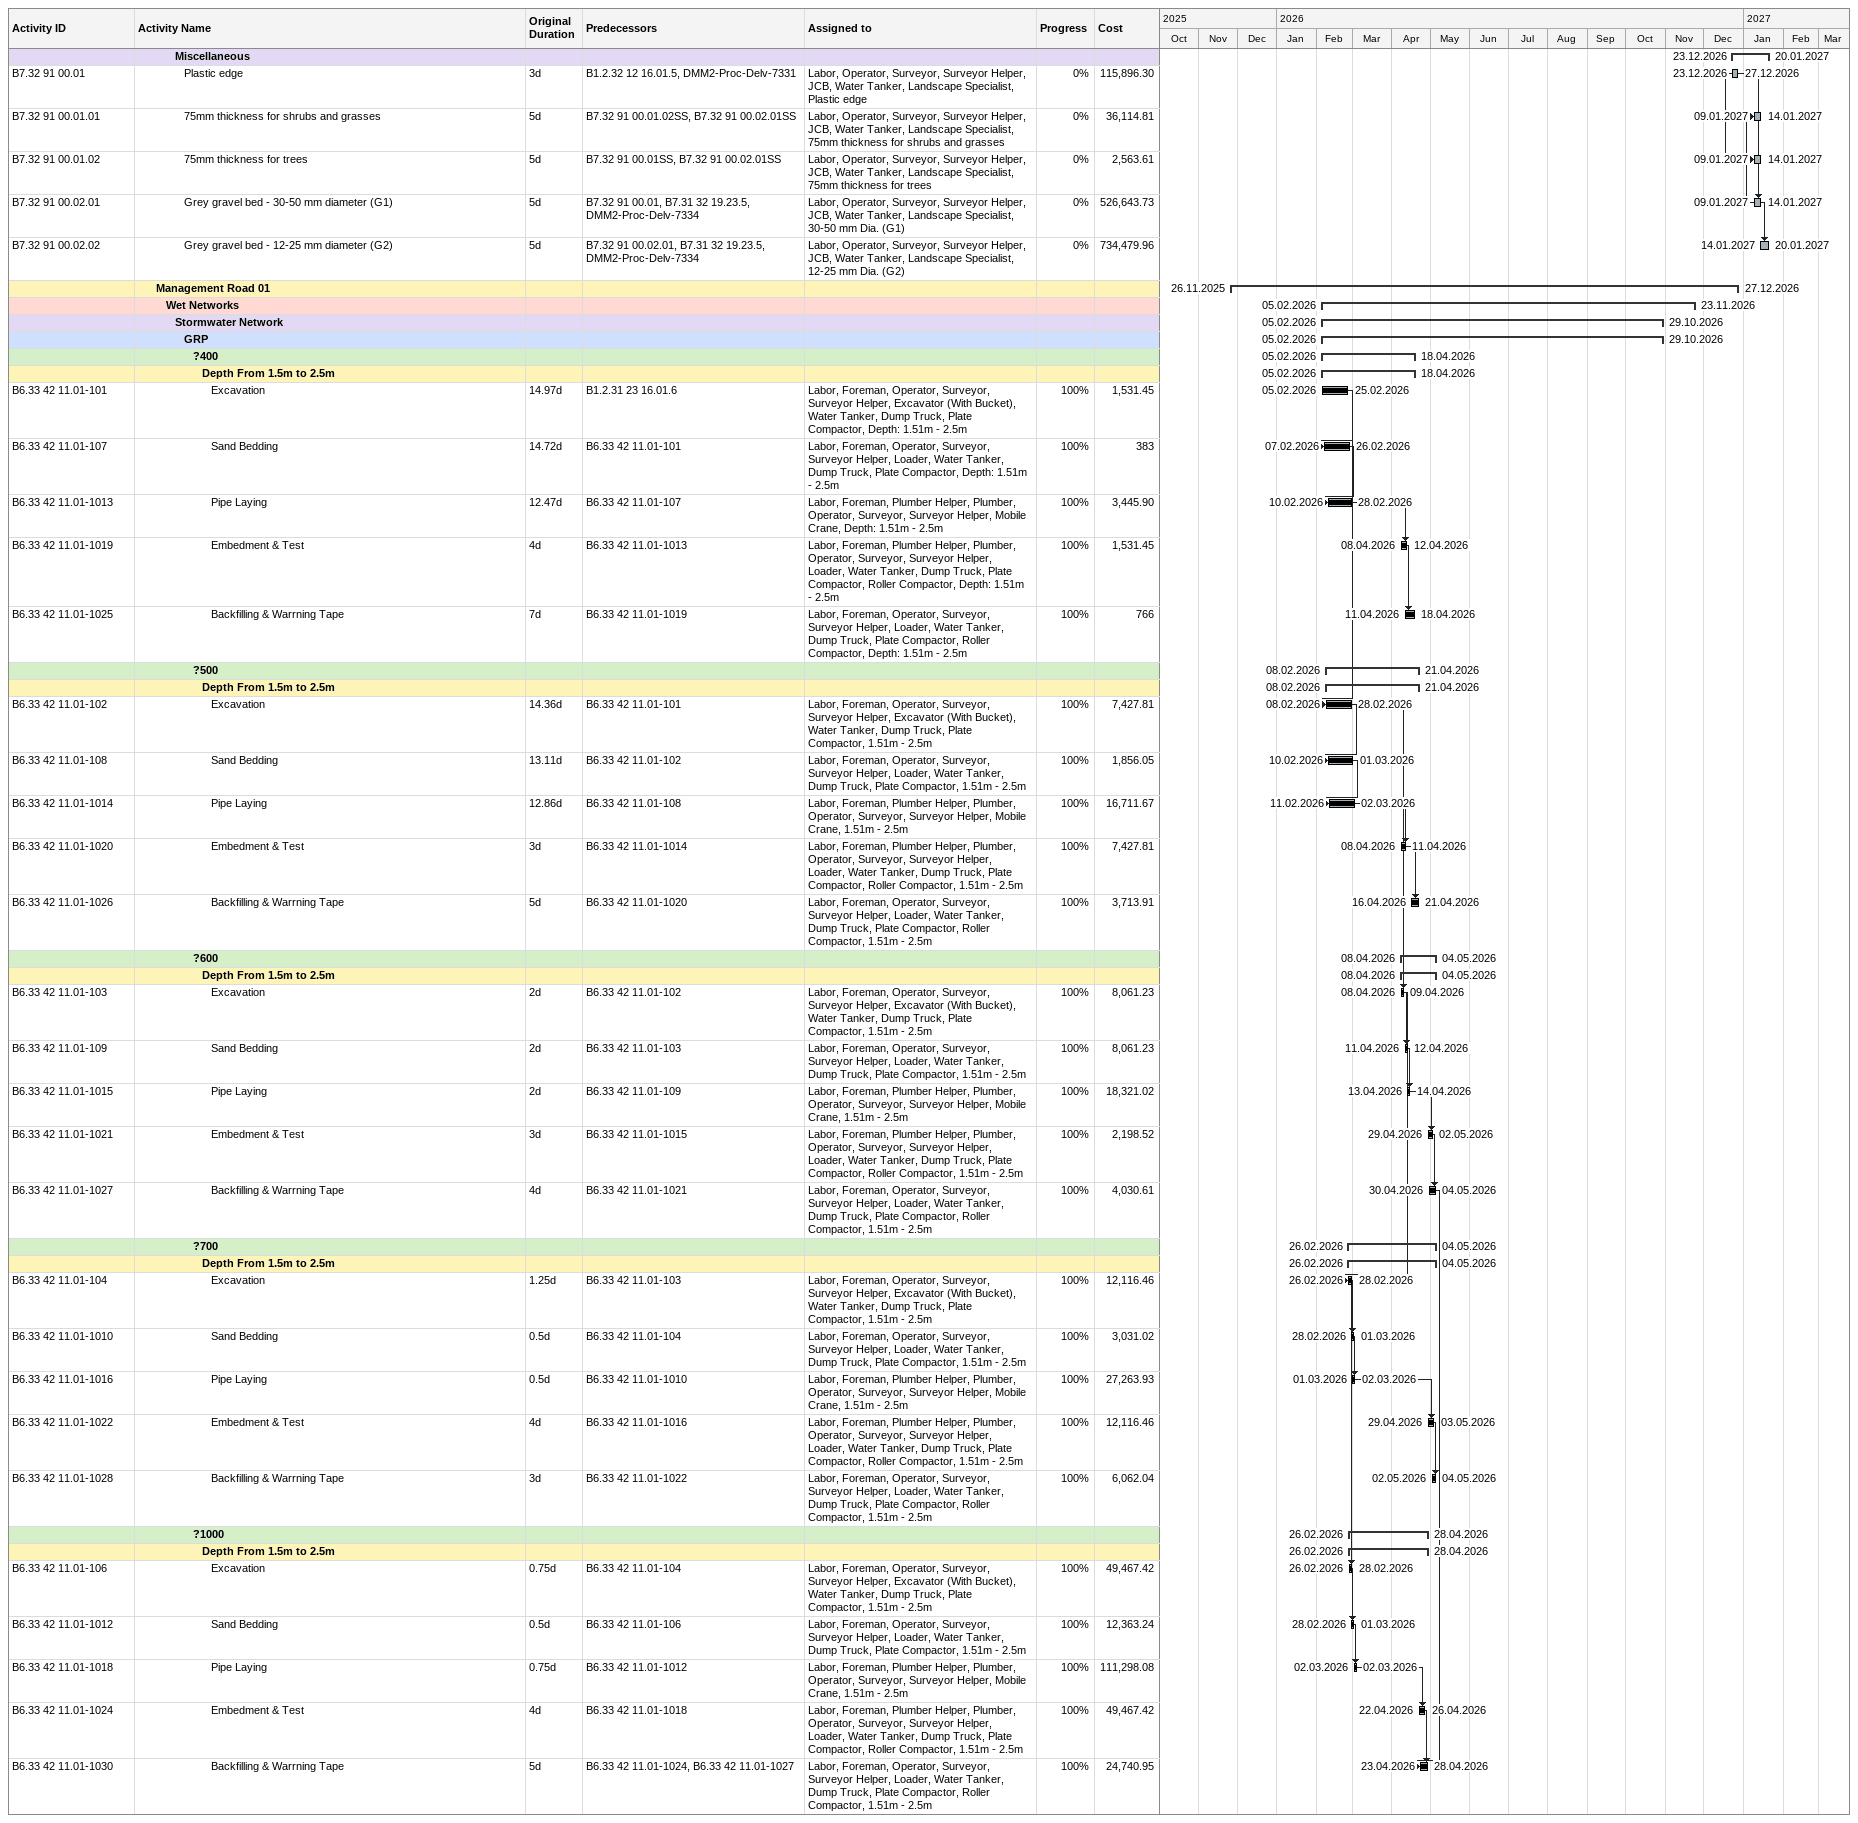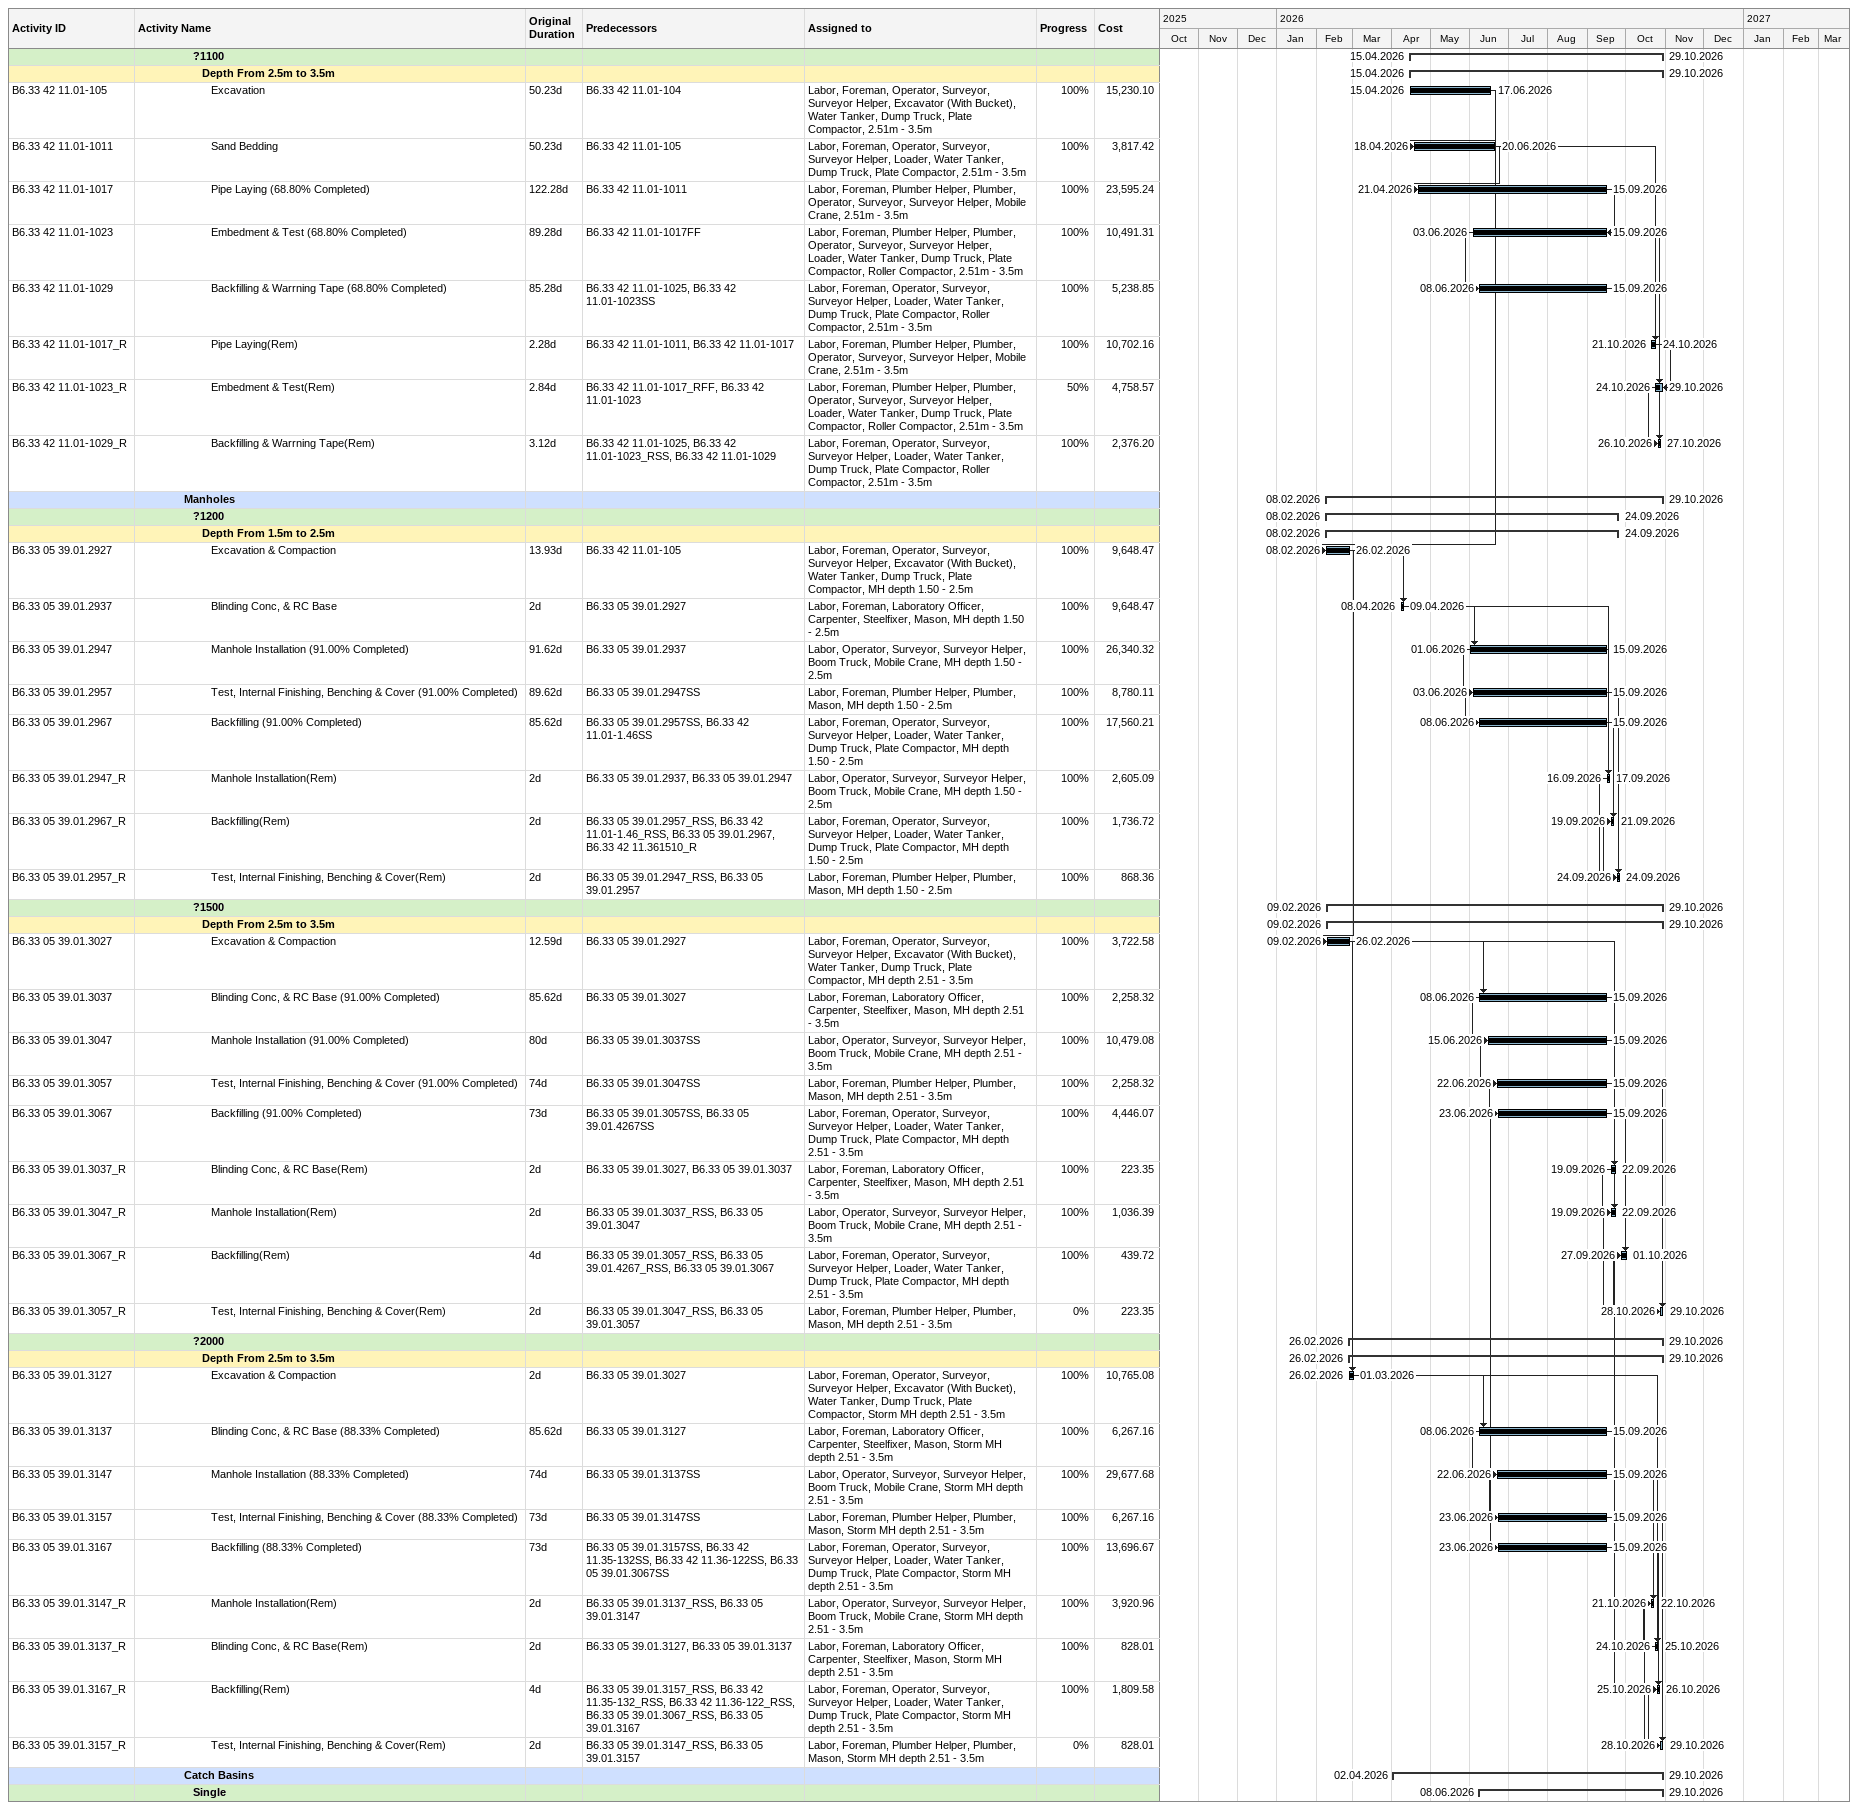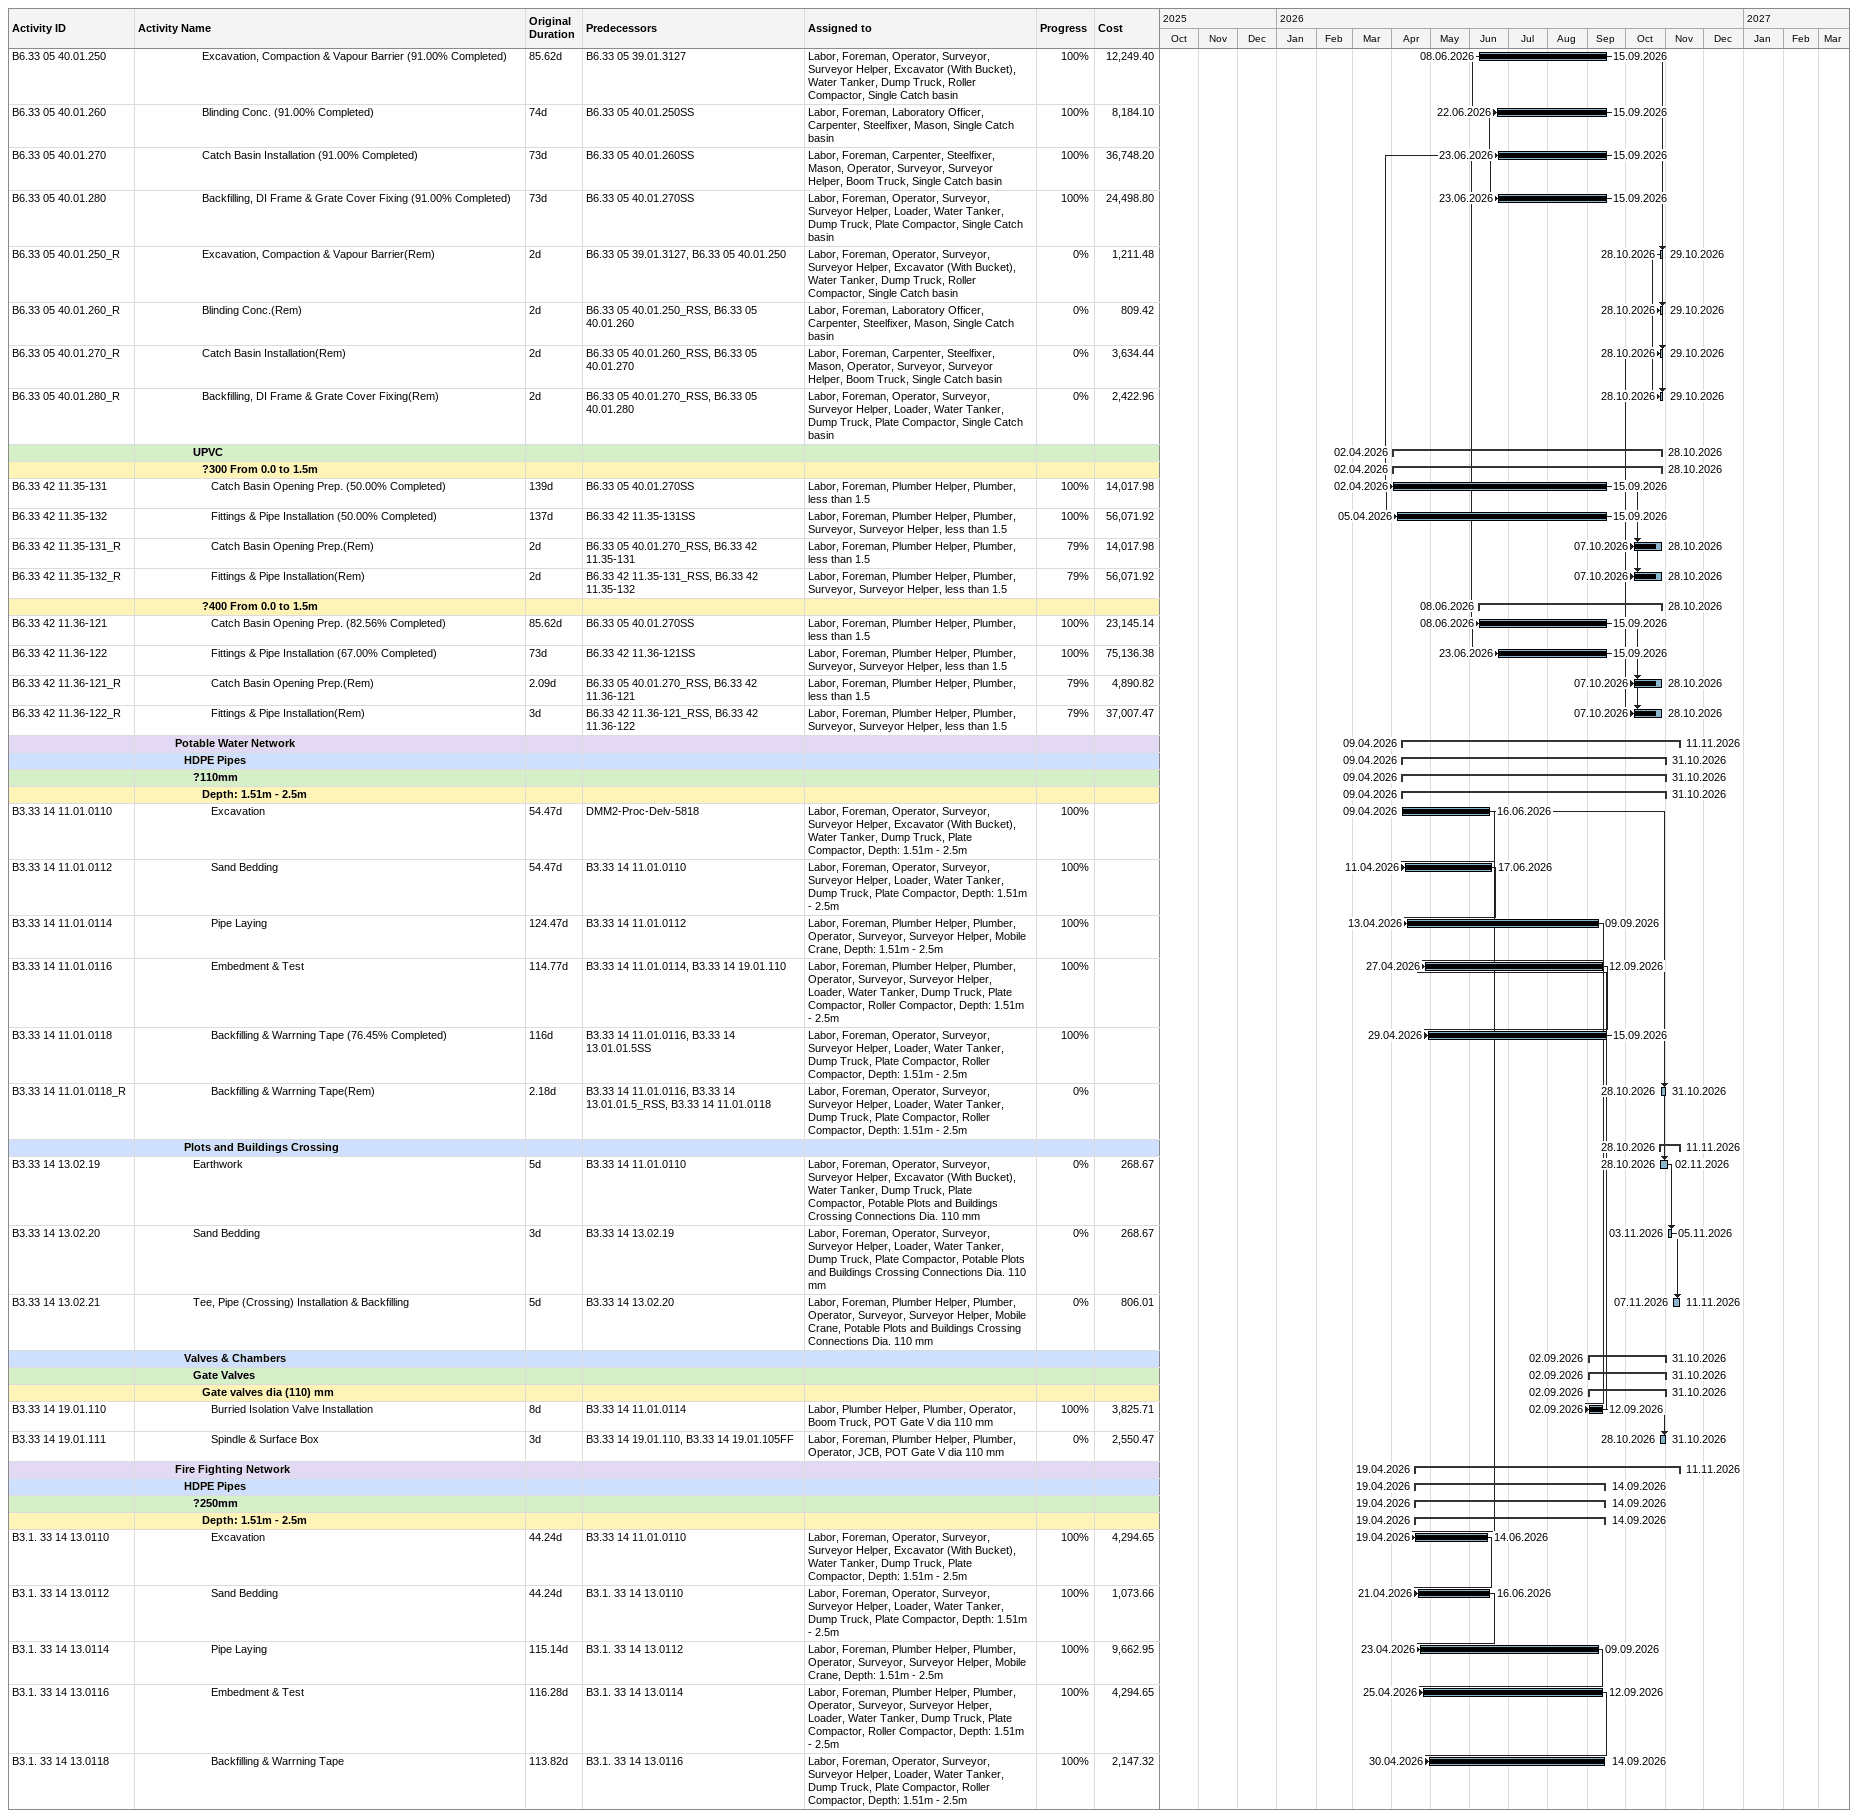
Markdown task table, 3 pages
| ID | Level | Task | Original duration | Start | Finish | Predecessors | Resources | % complete | Cost |
|---|---|---|---|---|---|---|---|---|---|
|  | 5 | **Miscellaneous** |  | 2026-12-23 | 2027-01-20 |  |  |  |  |
| B7.32 91 00.01 | 6 | Plastic edge | 3d | 2026-12-23 | 2026-12-27 | B1.2.32 12 16.01.5, DMM2-Proc-Delv-7331 | Labor, Operator, Surveyor, Surveyor Helper, JCB, Water Tanker, Landscape Specialist, Plastic edge | 0 | 115896.30 |
| B7.32 91 00.01.01 | 6 | 75mm thickness for shrubs and grasses | 5d | 2027-01-09 | 2027-01-14 | B7.32 91 00.01.02SS, B7.32 91 00.02.01SS | Labor, Operator, Surveyor, Surveyor Helper, JCB, Water Tanker, Landscape Specialist, 75mm thickness for shrubs and grasses | 0 | 36114.81 |
| B7.32 91 00.01.02 | 6 | 75mm thickness for trees | 5d | 2027-01-09 | 2027-01-14 | B7.32 91 00.01SS, B7.32 91 00.02.01SS | Labor, Operator, Surveyor, Surveyor Helper, JCB, Water Tanker, Landscape Specialist, 75mm thickness for trees | 0 | 2563.61 |
| B7.32 91 00.02.01 | 6 | Grey gravel bed - 30-50 mm diameter (G1) | 5d | 2027-01-09 | 2027-01-14 | B7.32 91 00.01, B7.31 32 19.23.5, DMM2-Proc-Delv-7334 | Labor, Operator, Surveyor, Surveyor Helper, JCB, Water Tanker, Landscape Specialist, 30-50 mm Dia. (G1) | 0 | 526643.73 |
| B7.32 91 00.02.02 | 6 | Grey gravel bed - 12-25 mm diameter (G2) | 5d | 2027-01-14 | 2027-01-20 | B7.32 91 00.02.01, B7.31 32 19.23.5, DMM2-Proc-Delv-7334 | Labor, Operator, Surveyor, Surveyor Helper, JCB, Water Tanker, Landscape Specialist, 12-25 mm Dia. (G2) | 0 | 734479.96 |
|  | 3 | **Management Road 01** |  | 2025-11-26 | 2026-12-27 |  |  |  |  |
|  | 4 | **Wet Networks** |  | 2026-02-05 | 2026-11-23 |  |  |  |  |
|  | 5 | **Stormwater Network** |  | 2026-02-05 | 2026-10-29 |  |  |  |  |
|  | 6 | **GRP** |  | 2026-02-05 | 2026-10-29 |  |  |  |  |
|  | 7 | **?400** |  | 2026-02-05 | 2026-04-18 |  |  |  |  |
|  | 8 | **Depth From 1.5m to 2.5m** |  | 2026-02-05 | 2026-04-18 |  |  |  |  |
| B6.33 42 11.01-101 | 9 | Excavation | 14.97d | 2026-02-05 | 2026-02-25 | B1.2.31 23 16.01.6 | Labor, Foreman, Operator, Surveyor, Surveyor Helper, Excavator (With Bucket), Water Tanker, Dump Truck, Plate Compactor, Depth: 1.51m - 2.5m | 100 | 1531.45 |
| B6.33 42 11.01-107 | 9 | Sand Bedding | 14.72d | 2026-02-07 | 2026-02-26 | B6.33 42 11.01-101 | Labor, Foreman, Operator, Surveyor, Surveyor Helper, Loader, Water Tanker, Dump Truck, Plate Compactor, Depth: 1.51m - 2.5m | 100 | 383 |
| B6.33 42 11.01-1013 | 9 | Pipe Laying | 12.47d | 2026-02-10 | 2026-02-28 | B6.33 42 11.01-107 | Labor, Foreman, Plumber Helper, Plumber, Operator, Surveyor, Surveyor Helper, Mobile Crane, Depth: 1.51m - 2.5m | 100 | 3445.90 |
| B6.33 42 11.01-1019 | 9 | Embedment & Test | 4d | 2026-04-08 | 2026-04-12 | B6.33 42 11.01-1013 | Labor, Foreman, Plumber Helper, Plumber, Operator, Surveyor, Surveyor Helper, Loader, Water Tanker, Dump Truck, Plate Compactor, Roller Compactor, Depth: 1.51m - 2.5m | 100 | 1531.45 |
| B6.33 42 11.01-1025 | 9 | Backfilling & Warrning Tape | 7d | 2026-04-11 | 2026-04-18 | B6.33 42 11.01-1019 | Labor, Foreman, Operator, Surveyor, Surveyor Helper, Loader, Water Tanker, Dump Truck, Plate Compactor, Roller Compactor, Depth: 1.51m - 2.5m | 100 | 766 |
|  | 7 | **?500** |  | 2026-02-08 | 2026-04-21 |  |  |  |  |
|  | 8 | **Depth From 1.5m to 2.5m** |  | 2026-02-08 | 2026-04-21 |  |  |  |  |
| B6.33 42 11.01-102 | 9 | Excavation | 14.36d | 2026-02-08 | 2026-02-28 | B6.33 42 11.01-101 | Labor, Foreman, Operator, Surveyor, Surveyor Helper, Excavator (With Bucket), Water Tanker, Dump Truck, Plate Compactor, 1.51m - 2.5m | 100 | 7427.81 |
| B6.33 42 11.01-108 | 9 | Sand Bedding | 13.11d | 2026-02-10 | 2026-03-01 | B6.33 42 11.01-102 | Labor, Foreman, Operator, Surveyor, Surveyor Helper, Loader, Water Tanker, Dump Truck, Plate Compactor, 1.51m - 2.5m | 100 | 1856.05 |
| B6.33 42 11.01-1014 | 9 | Pipe Laying | 12.86d | 2026-02-11 | 2026-03-02 | B6.33 42 11.01-108 | Labor, Foreman, Plumber Helper, Plumber, Operator, Surveyor, Surveyor Helper, Mobile Crane, 1.51m - 2.5m | 100 | 16711.67 |
| B6.33 42 11.01-1020 | 9 | Embedment & Test | 3d | 2026-04-08 | 2026-04-11 | B6.33 42 11.01-1014 | Labor, Foreman, Plumber Helper, Plumber, Operator, Surveyor, Surveyor Helper, Loader, Water Tanker, Dump Truck, Plate Compactor, Roller Compactor, 1.51m - 2.5m | 100 | 7427.81 |
| B6.33 42 11.01-1026 | 9 | Backfilling & Warrning Tape | 5d | 2026-04-16 | 2026-04-21 | B6.33 42 11.01-1020 | Labor, Foreman, Operator, Surveyor, Surveyor Helper, Loader, Water Tanker, Dump Truck, Plate Compactor, Roller Compactor, 1.51m - 2.5m | 100 | 3713.91 |
|  | 7 | **?600** |  | 2026-04-08 | 2026-05-04 |  |  |  |  |
|  | 8 | **Depth From 1.5m to 2.5m** |  | 2026-04-08 | 2026-05-04 |  |  |  |  |
| B6.33 42 11.01-103 | 9 | Excavation | 2d | 2026-04-08 | 2026-04-09 | B6.33 42 11.01-102 | Labor, Foreman, Operator, Surveyor, Surveyor Helper, Excavator (With Bucket), Water Tanker, Dump Truck, Plate Compactor, 1.51m - 2.5m | 100 | 8061.23 |
| B6.33 42 11.01-109 | 9 | Sand Bedding | 2d | 2026-04-11 | 2026-04-12 | B6.33 42 11.01-103 | Labor, Foreman, Operator, Surveyor, Surveyor Helper, Loader, Water Tanker, Dump Truck, Plate Compactor, 1.51m - 2.5m | 100 | 8061.23 |
| B6.33 42 11.01-1015 | 9 | Pipe Laying | 2d | 2026-04-13 | 2026-04-14 | B6.33 42 11.01-109 | Labor, Foreman, Plumber Helper, Plumber, Operator, Surveyor, Surveyor Helper, Mobile Crane, 1.51m - 2.5m | 100 | 18321.02 |
| B6.33 42 11.01-1021 | 9 | Embedment & Test | 3d | 2026-04-29 | 2026-05-02 | B6.33 42 11.01-1015 | Labor, Foreman, Plumber Helper, Plumber, Operator, Surveyor, Surveyor Helper, Loader, Water Tanker, Dump Truck, Plate Compactor, Roller Compactor, 1.51m - 2.5m | 100 | 2198.52 |
| B6.33 42 11.01-1027 | 9 | Backfilling & Warrning Tape | 4d | 2026-04-30 | 2026-05-04 | B6.33 42 11.01-1021 | Labor, Foreman, Operator, Surveyor, Surveyor Helper, Loader, Water Tanker, Dump Truck, Plate Compactor, Roller Compactor, 1.51m - 2.5m | 100 | 4030.61 |
|  | 7 | **?700** |  | 2026-02-26 | 2026-05-04 |  |  |  |  |
|  | 8 | **Depth From 1.5m to 2.5m** |  | 2026-02-26 | 2026-05-04 |  |  |  |  |
| B6.33 42 11.01-104 | 9 | Excavation | 1.25d | 2026-02-26 | 2026-02-28 | B6.33 42 11.01-103 | Labor, Foreman, Operator, Surveyor, Surveyor Helper, Excavator (With Bucket), Water Tanker, Dump Truck, Plate Compactor, 1.51m - 2.5m | 100 | 12116.46 |
| B6.33 42 11.01-1010 | 9 | Sand Bedding | 0.5d | 2026-02-28 | 2026-03-01 | B6.33 42 11.01-104 | Labor, Foreman, Operator, Surveyor, Surveyor Helper, Loader, Water Tanker, Dump Truck, Plate Compactor, 1.51m - 2.5m | 100 | 3031.02 |
| B6.33 42 11.01-1016 | 9 | Pipe Laying | 0.5d | 2026-03-01 | 2026-03-02 | B6.33 42 11.01-1010 | Labor, Foreman, Plumber Helper, Plumber, Operator, Surveyor, Surveyor Helper, Mobile Crane, 1.51m - 2.5m | 100 | 27263.93 |
| B6.33 42 11.01-1022 | 9 | Embedment & Test | 4d | 2026-04-29 | 2026-05-03 | B6.33 42 11.01-1016 | Labor, Foreman, Plumber Helper, Plumber, Operator, Surveyor, Surveyor Helper, Loader, Water Tanker, Dump Truck, Plate Compactor, Roller Compactor, 1.51m - 2.5m | 100 | 12116.46 |
| B6.33 42 11.01-1028 | 9 | Backfilling & Warrning Tape | 3d | 2026-05-02 | 2026-05-04 | B6.33 42 11.01-1022 | Labor, Foreman, Operator, Surveyor, Surveyor Helper, Loader, Water Tanker, Dump Truck, Plate Compactor, Roller Compactor, 1.51m - 2.5m | 100 | 6062.04 |
|  | 7 | **?1000** |  | 2026-02-26 | 2026-04-28 |  |  |  |  |
|  | 8 | **Depth From 1.5m to 2.5m** |  | 2026-02-26 | 2026-04-28 |  |  |  |  |
| B6.33 42 11.01-106 | 9 | Excavation | 0.75d | 2026-02-26 | 2026-02-28 | B6.33 42 11.01-104 | Labor, Foreman, Operator, Surveyor, Surveyor Helper, Excavator (With Bucket), Water Tanker, Dump Truck, Plate Compactor, 1.51m - 2.5m | 100 | 49467.42 |
| B6.33 42 11.01-1012 | 9 | Sand Bedding | 0.5d | 2026-02-28 | 2026-03-01 | B6.33 42 11.01-106 | Labor, Foreman, Operator, Surveyor, Surveyor Helper, Loader, Water Tanker, Dump Truck, Plate Compactor, 1.51m - 2.5m | 100 | 12363.24 |
| B6.33 42 11.01-1018 | 9 | Pipe Laying | 0.75d | 2026-03-02 | 2026-03-02 | B6.33 42 11.01-1012 | Labor, Foreman, Plumber Helper, Plumber, Operator, Surveyor, Surveyor Helper, Mobile Crane, 1.51m - 2.5m | 100 | 111298.08 |
| B6.33 42 11.01-1024 | 9 | Embedment & Test | 4d | 2026-04-22 | 2026-04-26 | B6.33 42 11.01-1018 | Labor, Foreman, Plumber Helper, Plumber, Operator, Surveyor, Surveyor Helper, Loader, Water Tanker, Dump Truck, Plate Compactor, Roller Compactor, 1.51m - 2.5m | 100 | 49467.42 |
| B6.33 42 11.01-1030 | 9 | Backfilling & Warrning Tape | 5d | 2026-04-23 | 2026-04-28 | B6.33 42 11.01-1024, B6.33 42 11.01-1027 | Labor, Foreman, Operator, Surveyor, Surveyor Helper, Loader, Water Tanker, Dump Truck, Plate Compactor, Roller Compactor, 1.51m - 2.5m | 100 | 24740.95 |
|  | 7 | **?1100** |  | 2026-04-15 | 2026-10-29 |  |  |  |  |
|  | 8 | **Depth From 2.5m to 3.5m** |  | 2026-04-15 | 2026-10-29 |  |  |  |  |
| B6.33 42 11.01-105 | 9 | Excavation | 50.23d | 2026-04-15 | 2026-06-17 | B6.33 42 11.01-104 | Labor, Foreman, Operator, Surveyor, Surveyor Helper, Excavator (With Bucket), Water Tanker, Dump Truck, Plate Compactor, 2.51m - 3.5m | 100 | 15230.10 |
| B6.33 42 11.01-1011 | 9 | Sand Bedding | 50.23d | 2026-04-18 | 2026-06-20 | B6.33 42 11.01-105 | Labor, Foreman, Operator, Surveyor, Surveyor Helper, Loader, Water Tanker, Dump Truck, Plate Compactor, 2.51m - 3.5m | 100 | 3817.42 |
| B6.33 42 11.01-1017 | 9 | Pipe Laying (68.80% Completed) | 122.28d | 2026-04-21 | 2026-09-15 | B6.33 42 11.01-1011 | Labor, Foreman, Plumber Helper, Plumber, Operator, Surveyor, Surveyor Helper, Mobile Crane, 2.51m - 3.5m | 100 | 23595.24 |
| B6.33 42 11.01-1023 | 9 | Embedment & Test (68.80% Completed) | 89.28d | 2026-06-03 | 2026-09-15 | B6.33 42 11.01-1017FF | Labor, Foreman, Plumber Helper, Plumber, Operator, Surveyor, Surveyor Helper, Loader, Water Tanker, Dump Truck, Plate Compactor, Roller Compactor, 2.51m - 3.5m | 100 | 10491.31 |
| B6.33 42 11.01-1029 | 9 | Backfilling & Warrning Tape (68.80% Completed) | 85.28d | 2026-06-08 | 2026-09-15 | B6.33 42 11.01-1025, B6.33 42 11.01-1023SS | Labor, Foreman, Operator, Surveyor, Surveyor Helper, Loader, Water Tanker, Dump Truck, Plate Compactor, Roller Compactor, 2.51m - 3.5m | 100 | 5238.85 |
| B6.33 42 11.01-1017_R | 9 | Pipe Laying(Rem) | 2.28d | 2026-10-21 | 2026-10-24 | B6.33 42 11.01-1011, B6.33 42 11.01-1017 | Labor, Foreman, Plumber Helper, Plumber, Operator, Surveyor, Surveyor Helper, Mobile Crane, 2.51m - 3.5m | 100 | 10702.16 |
| B6.33 42 11.01-1023_R | 9 | Embedment & Test(Rem) | 2.84d | 2026-10-24 | 2026-10-29 | B6.33 42 11.01-1017_RFF, B6.33 42 11.01-1023 | Labor, Foreman, Plumber Helper, Plumber, Operator, Surveyor, Surveyor Helper, Loader, Water Tanker, Dump Truck, Plate Compactor, Roller Compactor, 2.51m - 3.5m | 50 | 4758.57 |
| B6.33 42 11.01-1029_R | 9 | Backfilling & Warrning Tape(Rem) | 3.12d | 2026-10-26 | 2026-10-27 | B6.33 42 11.01-1025, B6.33 42 11.01-1023_RSS, B6.33 42 11.01-1029 | Labor, Foreman, Operator, Surveyor, Surveyor Helper, Loader, Water Tanker, Dump Truck, Plate Compactor, Roller Compactor, 2.51m - 3.5m | 100 | 2376.20 |
|  | 6 | **Manholes** |  | 2026-02-08 | 2026-10-29 |  |  |  |  |
|  | 7 | **?1200** |  | 2026-02-08 | 2026-09-24 |  |  |  |  |
|  | 8 | **Depth From 1.5m to 2.5m** |  | 2026-02-08 | 2026-09-24 |  |  |  |  |
| B6.33 05 39.01.2927 | 9 | Excavation & Compaction | 13.93d | 2026-02-08 | 2026-02-26 | B6.33 42 11.01-105 | Labor, Foreman, Operator, Surveyor, Surveyor Helper, Excavator (With Bucket), Water Tanker, Dump Truck, Plate Compactor, MH depth 1.50 - 2.5m | 100 | 9648.47 |
| B6.33 05 39.01.2937 | 9 | Blinding Conc, & RC Base | 2d | 2026-04-08 | 2026-04-09 | B6.33 05 39.01.2927 | Labor, Foreman, Laboratory Officer, Carpenter, Steelfixer, Mason, MH depth 1.50 - 2.5m | 100 | 9648.47 |
| B6.33 05 39.01.2947 | 9 | Manhole Installation (91.00% Completed) | 91.62d | 2026-06-01 | 2026-09-15 | B6.33 05 39.01.2937 | Labor, Operator, Surveyor, Surveyor Helper, Boom Truck, Mobile Crane, MH depth 1.50 - 2.5m | 100 | 26340.32 |
| B6.33 05 39.01.2957 | 9 | Test, Internal Finishing, Benching & Cover (91.00% Completed) | 89.62d | 2026-06-03 | 2026-09-15 | B6.33 05 39.01.2947SS | Labor, Foreman, Plumber Helper, Plumber, Mason, MH depth 1.50 - 2.5m | 100 | 8780.11 |
| B6.33 05 39.01.2967 | 9 | Backfilling (91.00% Completed) | 85.62d | 2026-06-08 | 2026-09-15 | B6.33 05 39.01.2957SS, B6.33 42 11.01-1.46SS | Labor, Foreman, Operator, Surveyor, Surveyor Helper, Loader, Water Tanker, Dump Truck, Plate Compactor, MH depth 1.50 - 2.5m | 100 | 17560.21 |
| B6.33 05 39.01.2947_R | 9 | Manhole Installation(Rem) | 2d | 2026-09-16 | 2026-09-17 | B6.33 05 39.01.2937, B6.33 05 39.01.2947 | Labor, Operator, Surveyor, Surveyor Helper, Boom Truck, Mobile Crane, MH depth 1.50 - 2.5m | 100 | 2605.09 |
| B6.33 05 39.01.2967_R | 9 | Backfilling(Rem) | 2d | 2026-09-19 | 2026-09-21 | B6.33 05 39.01.2957_RSS, B6.33 42 11.01-1.46_RSS, B6.33 05 39.01.2967, B6.33 42 11.361510_R | Labor, Foreman, Operator, Surveyor, Surveyor Helper, Loader, Water Tanker, Dump Truck, Plate Compactor, MH depth 1.50 - 2.5m | 100 | 1736.72 |
| B6.33 05 39.01.2957_R | 9 | Test, Internal Finishing, Benching & Cover(Rem) | 2d | 2026-09-24 | 2026-09-24 | B6.33 05 39.01.2947_RSS, B6.33 05 39.01.2957 | Labor, Foreman, Plumber Helper, Plumber, Mason, MH depth 1.50 - 2.5m | 100 | 868.36 |
|  | 7 | **?1500** |  | 2026-02-09 | 2026-10-29 |  |  |  |  |
|  | 8 | **Depth From 2.5m to 3.5m** |  | 2026-02-09 | 2026-10-29 |  |  |  |  |
| B6.33 05 39.01.3027 | 9 | Excavation & Compaction | 12.59d | 2026-02-09 | 2026-02-26 | B6.33 05 39.01.2927 | Labor, Foreman, Operator, Surveyor, Surveyor Helper, Excavator (With Bucket), Water Tanker, Dump Truck, Plate Compactor, MH depth 2.51 - 3.5m | 100 | 3722.58 |
| B6.33 05 39.01.3037 | 9 | Blinding Conc, & RC Base (91.00% Completed) | 85.62d | 2026-06-08 | 2026-09-15 | B6.33 05 39.01.3027 | Labor, Foreman, Laboratory Officer, Carpenter, Steelfixer, Mason, MH depth 2.51 - 3.5m | 100 | 2258.32 |
| B6.33 05 39.01.3047 | 9 | Manhole Installation (91.00% Completed) | 80d | 2026-06-15 | 2026-09-15 | B6.33 05 39.01.3037SS | Labor, Operator, Surveyor, Surveyor Helper, Boom Truck, Mobile Crane, MH depth 2.51 - 3.5m | 100 | 10479.08 |
| B6.33 05 39.01.3057 | 9 | Test, Internal Finishing, Benching & Cover (91.00% Completed) | 74d | 2026-06-22 | 2026-09-15 | B6.33 05 39.01.3047SS | Labor, Foreman, Plumber Helper, Plumber, Mason, MH depth 2.51 - 3.5m | 100 | 2258.32 |
| B6.33 05 39.01.3067 | 9 | Backfilling (91.00% Completed) | 73d | 2026-06-23 | 2026-09-15 | B6.33 05 39.01.3057SS, B6.33 05 39.01.4267SS | Labor, Foreman, Operator, Surveyor, Surveyor Helper, Loader, Water Tanker, Dump Truck, Plate Compactor, MH depth 2.51 - 3.5m | 100 | 4446.07 |
| B6.33 05 39.01.3037_R | 9 | Blinding Conc, & RC Base(Rem) | 2d | 2026-09-19 | 2026-09-22 | B6.33 05 39.01.3027, B6.33 05 39.01.3037 | Labor, Foreman, Laboratory Officer, Carpenter, Steelfixer, Mason, MH depth 2.51 - 3.5m | 100 | 223.35 |
| B6.33 05 39.01.3047_R | 9 | Manhole Installation(Rem) | 2d | 2026-09-19 | 2026-09-22 | B6.33 05 39.01.3037_RSS, B6.33 05 39.01.3047 | Labor, Operator, Surveyor, Surveyor Helper, Boom Truck, Mobile Crane, MH depth 2.51 - 3.5m | 100 | 1036.39 |
| B6.33 05 39.01.3067_R | 9 | Backfilling(Rem) | 4d | 2026-09-27 | 2026-10-01 | B6.33 05 39.01.3057_RSS, B6.33 05 39.01.4267_RSS, B6.33 05 39.01.3067 | Labor, Foreman, Operator, Surveyor, Surveyor Helper, Loader, Water Tanker, Dump Truck, Plate Compactor, MH depth 2.51 - 3.5m | 100 | 439.72 |
| B6.33 05 39.01.3057_R | 9 | Test, Internal Finishing, Benching & Cover(Rem) | 2d | 2026-10-28 | 2026-10-29 | B6.33 05 39.01.3047_RSS, B6.33 05 39.01.3057 | Labor, Foreman, Plumber Helper, Plumber, Mason, MH depth 2.51 - 3.5m | 0 | 223.35 |
|  | 7 | **?2000** |  | 2026-02-26 | 2026-10-29 |  |  |  |  |
|  | 8 | **Depth From 2.5m to 3.5m** |  | 2026-02-26 | 2026-10-29 |  |  |  |  |
| B6.33 05 39.01.3127 | 9 | Excavation & Compaction | 2d | 2026-02-26 | 2026-03-01 | B6.33 05 39.01.3027 | Labor, Foreman, Operator, Surveyor, Surveyor Helper, Excavator (With Bucket), Water Tanker, Dump Truck, Plate Compactor, Storm MH depth 2.51 - 3.5m | 100 | 10765.08 |
| B6.33 05 39.01.3137 | 9 | Blinding Conc, & RC Base (88.33% Completed) | 85.62d | 2026-06-08 | 2026-09-15 | B6.33 05 39.01.3127 | Labor, Foreman, Laboratory Officer, Carpenter, Steelfixer, Mason, Storm MH depth 2.51 - 3.5m | 100 | 6267.16 |
| B6.33 05 39.01.3147 | 9 | Manhole Installation (88.33% Completed) | 74d | 2026-06-22 | 2026-09-15 | B6.33 05 39.01.3137SS | Labor, Operator, Surveyor, Surveyor Helper, Boom Truck, Mobile Crane, Storm MH depth 2.51 - 3.5m | 100 | 29677.68 |
| B6.33 05 39.01.3157 | 9 | Test, Internal Finishing, Benching & Cover (88.33% Completed) | 73d | 2026-06-23 | 2026-09-15 | B6.33 05 39.01.3147SS | Labor, Foreman, Plumber Helper, Plumber, Mason, Storm MH depth 2.51 - 3.5m | 100 | 6267.16 |
| B6.33 05 39.01.3167 | 9 | Backfilling (88.33% Completed) | 73d | 2026-06-23 | 2026-09-15 | B6.33 05 39.01.3157SS, B6.33 42 11.35-132SS, B6.33 42 11.36-122SS, B6.33 05 39.01.3067SS | Labor, Foreman, Operator, Surveyor, Surveyor Helper, Loader, Water Tanker, Dump Truck, Plate Compactor, Storm MH depth 2.51 - 3.5m | 100 | 13696.67 |
| B6.33 05 39.01.3147_R | 9 | Manhole Installation(Rem) | 2d | 2026-10-21 | 2026-10-22 | B6.33 05 39.01.3137_RSS, B6.33 05 39.01.3147 | Labor, Operator, Surveyor, Surveyor Helper, Boom Truck, Mobile Crane, Storm MH depth 2.51 - 3.5m | 100 | 3920.96 |
| B6.33 05 39.01.3137_R | 9 | Blinding Conc, & RC Base(Rem) | 2d | 2026-10-24 | 2026-10-25 | B6.33 05 39.01.3127, B6.33 05 39.01.3137 | Labor, Foreman, Laboratory Officer, Carpenter, Steelfixer, Mason, Storm MH depth 2.51 - 3.5m | 100 | 828.01 |
| B6.33 05 39.01.3167_R | 9 | Backfilling(Rem) | 4d | 2026-10-25 | 2026-10-26 | B6.33 05 39.01.3157_RSS, B6.33 42 11.35-132_RSS, B6.33 42 11.36-122_RSS, B6.33 05 39.01.3067_RSS, B6.33 05 39.01.3167 | Labor, Foreman, Operator, Surveyor, Surveyor Helper, Loader, Water Tanker, Dump Truck, Plate Compactor, Storm MH depth 2.51 - 3.5m | 100 | 1809.58 |
| B6.33 05 39.01.3157_R | 9 | Test, Internal Finishing, Benching & Cover(Rem) | 2d | 2026-10-28 | 2026-10-29 | B6.33 05 39.01.3147_RSS, B6.33 05 39.01.3157 | Labor, Foreman, Plumber Helper, Plumber, Mason, Storm MH depth 2.51 - 3.5m | 0 | 828.01 |
|  | 6 | **Catch Basins** |  | 2026-04-02 | 2026-10-29 |  |  |  |  |
|  | 7 | **Single** |  | 2026-06-08 | 2026-10-29 |  |  |  |  |
| B6.33 05 40.01.250 | 8 | Excavation, Compaction & Vapour Barrier (91.00% Completed) | 85.62d | 2026-06-08 | 2026-09-15 | B6.33 05 39.01.3127 | Labor, Foreman, Operator, Surveyor, Surveyor Helper, Excavator (With Bucket), Water Tanker, Dump Truck, Roller Compactor, Single Catch basin | 100 | 12249.40 |
| B6.33 05 40.01.260 | 8 | Blinding Conc. (91.00% Completed) | 74d | 2026-06-22 | 2026-09-15 | B6.33 05 40.01.250SS | Labor, Foreman, Laboratory Officer, Carpenter, Steelfixer, Mason, Single Catch basin | 100 | 8184.10 |
| B6.33 05 40.01.270 | 8 | Catch Basin Installation (91.00% Completed) | 73d | 2026-06-23 | 2026-09-15 | B6.33 05 40.01.260SS | Labor, Foreman, Carpenter, Steelfixer, Mason, Operator, Surveyor, Surveyor Helper, Boom Truck, Single Catch basin | 100 | 36748.20 |
| B6.33 05 40.01.280 | 8 | Backfilling, DI Frame & Grate Cover Fixing (91.00% Completed) | 73d | 2026-06-23 | 2026-09-15 | B6.33 05 40.01.270SS | Labor, Foreman, Operator, Surveyor, Surveyor Helper, Loader, Water Tanker, Dump Truck, Plate Compactor, Single Catch basin | 100 | 24498.80 |
| B6.33 05 40.01.250_R | 8 | Excavation, Compaction & Vapour Barrier(Rem) | 2d | 2026-10-28 | 2026-10-29 | B6.33 05 39.01.3127, B6.33 05 40.01.250 | Labor, Foreman, Operator, Surveyor, Surveyor Helper, Excavator (With Bucket), Water Tanker, Dump Truck, Roller Compactor, Single Catch basin | 0 | 1211.48 |
| B6.33 05 40.01.260_R | 8 | Blinding Conc.(Rem) | 2d | 2026-10-28 | 2026-10-29 | B6.33 05 40.01.250_RSS, B6.33 05 40.01.260 | Labor, Foreman, Laboratory Officer, Carpenter, Steelfixer, Mason, Single Catch basin | 0 | 809.42 |
| B6.33 05 40.01.270_R | 8 | Catch Basin Installation(Rem) | 2d | 2026-10-28 | 2026-10-29 | B6.33 05 40.01.260_RSS, B6.33 05 40.01.270 | Labor, Foreman, Carpenter, Steelfixer, Mason, Operator, Surveyor, Surveyor Helper, Boom Truck, Single Catch basin | 0 | 3634.44 |
| B6.33 05 40.01.280_R | 8 | Backfilling, DI Frame & Grate Cover Fixing(Rem) | 2d | 2026-10-28 | 2026-10-29 | B6.33 05 40.01.270_RSS, B6.33 05 40.01.280 | Labor, Foreman, Operator, Surveyor, Surveyor Helper, Loader, Water Tanker, Dump Truck, Plate Compactor, Single Catch basin | 0 | 2422.96 |
|  | 7 | **UPVC** |  | 2026-04-02 | 2026-10-28 |  |  |  |  |
|  | 8 | **?300 From 0.0 to 1.5m** |  | 2026-04-02 | 2026-10-28 |  |  |  |  |
| B6.33 42 11.35-131 | 9 | Catch Basin Opening Prep. (50.00% Completed) | 139d | 2026-04-02 | 2026-09-15 | B6.33 05 40.01.270SS | Labor, Foreman, Plumber Helper, Plumber, less than 1.5 | 100 | 14017.98 |
| B6.33 42 11.35-132 | 9 | Fittings & Pipe Installation (50.00% Completed) | 137d | 2026-04-05 | 2026-09-15 | B6.33 42 11.35-131SS | Labor, Foreman, Plumber Helper, Plumber, Surveyor, Surveyor Helper, less than 1.5 | 100 | 56071.92 |
| B6.33 42 11.35-131_R | 9 | Catch Basin Opening Prep.(Rem) | 2d | 2026-10-07 | 2026-10-28 | B6.33 05 40.01.270_RSS, B6.33 42 11.35-131 | Labor, Foreman, Plumber Helper, Plumber, less than 1.5 | 79 | 14017.98 |
| B6.33 42 11.35-132_R | 9 | Fittings & Pipe Installation(Rem) | 2d | 2026-10-07 | 2026-10-28 | B6.33 42 11.35-131_RSS, B6.33 42 11.35-132 | Labor, Foreman, Plumber Helper, Plumber, Surveyor, Surveyor Helper, less than 1.5 | 79 | 56071.92 |
|  | 8 | **?400 From 0.0 to 1.5m** |  | 2026-06-08 | 2026-10-28 |  |  |  |  |
| B6.33 42 11.36-121 | 9 | Catch Basin Opening Prep. (82.56% Completed) | 85.62d | 2026-06-08 | 2026-09-15 | B6.33 05 40.01.270SS | Labor, Foreman, Plumber Helper, Plumber, less than 1.5 | 100 | 23145.14 |
| B6.33 42 11.36-122 | 9 | Fittings & Pipe Installation (67.00% Completed) | 73d | 2026-06-23 | 2026-09-15 | B6.33 42 11.36-121SS | Labor, Foreman, Plumber Helper, Plumber, Surveyor, Surveyor Helper, less than 1.5 | 100 | 75136.38 |
| B6.33 42 11.36-121_R | 9 | Catch Basin Opening Prep.(Rem) | 2.09d | 2026-10-07 | 2026-10-28 | B6.33 05 40.01.270_RSS, B6.33 42 11.36-121 | Labor, Foreman, Plumber Helper, Plumber, less than 1.5 | 79 | 4890.82 |
| B6.33 42 11.36-122_R | 9 | Fittings & Pipe Installation(Rem) | 3d | 2026-10-07 | 2026-10-28 | B6.33 42 11.36-121_RSS, B6.33 42 11.36-122 | Labor, Foreman, Plumber Helper, Plumber, Surveyor, Surveyor Helper, less than 1.5 | 79 | 37007.47 |
|  | 5 | **Potable Water Network** |  | 2026-04-09 | 2026-11-11 |  |  |  |  |
|  | 6 | **HDPE Pipes** |  | 2026-04-09 | 2026-10-31 |  |  |  |  |
|  | 7 | **?110mm** |  | 2026-04-09 | 2026-10-31 |  |  |  |  |
|  | 8 | **Depth: 1.51m - 2.5m** |  | 2026-04-09 | 2026-10-31 |  |  |  |  |
| B3.33 14 11.01.0110 | 9 | Excavation | 54.47d | 2026-04-09 | 2026-06-16 | DMM2-Proc-Delv-5818 | Labor, Foreman, Operator, Surveyor, Surveyor Helper, Excavator (With Bucket), Water Tanker, Dump Truck, Plate Compactor, Depth: 1.51m - 2.5m | 100 |  |
| B3.33 14 11.01.0112 | 9 | Sand Bedding | 54.47d | 2026-04-11 | 2026-06-17 | B3.33 14 11.01.0110 | Labor, Foreman, Operator, Surveyor, Surveyor Helper, Loader, Water Tanker, Dump Truck, Plate Compactor, Depth: 1.51m - 2.5m | 100 |  |
| B3.33 14 11.01.0114 | 9 | Pipe Laying | 124.47d | 2026-04-13 | 2026-09-09 | B3.33 14 11.01.0112 | Labor, Foreman, Plumber Helper, Plumber, Operator, Surveyor, Surveyor Helper, Mobile Crane, Depth: 1.51m - 2.5m | 100 |  |
| B3.33 14 11.01.0116 | 9 | Embedment & Test | 114.77d | 2026-04-27 | 2026-09-12 | B3.33 14 11.01.0114, B3.33 14 19.01.110 | Labor, Foreman, Plumber Helper, Plumber, Operator, Surveyor, Surveyor Helper, Loader, Water Tanker, Dump Truck, Plate Compactor, Roller Compactor, Depth: 1.51m - 2.5m | 100 |  |
| B3.33 14 11.01.0118 | 9 | Backfilling & Warrning Tape (76.45% Completed) | 116d | 2026-04-29 | 2026-09-15 | B3.33 14 11.01.0116, B3.33 14 13.01.01.5SS | Labor, Foreman, Operator, Surveyor, Surveyor Helper, Loader, Water Tanker, Dump Truck, Plate Compactor, Roller Compactor, Depth: 1.51m - 2.5m | 100 |  |
| B3.33 14 11.01.0118_R | 9 | Backfilling & Warrning Tape(Rem) | 2.18d | 2026-10-28 | 2026-10-31 | B3.33 14 11.01.0116, B3.33 14 13.01.01.5_RSS, B3.33 14 11.01.0118 | Labor, Foreman, Operator, Surveyor, Surveyor Helper, Loader, Water Tanker, Dump Truck, Plate Compactor, Roller Compactor, Depth: 1.51m - 2.5m | 0 |  |
|  | 6 | **Plots and Buildings Crossing** |  | 2026-10-28 | 2026-11-11 |  |  |  |  |
| B3.33 14 13.02.19 | 7 | Earthwork | 5d | 2026-10-28 | 2026-11-02 | B3.33 14 11.01.0110 | Labor, Foreman, Operator, Surveyor, Surveyor Helper, Excavator (With Bucket), Water Tanker, Dump Truck, Plate Compactor, Potable Plots and Buildings Crossing Connections Dia. 110 mm | 0 | 268.67 |
| B3.33 14 13.02.20 | 7 | Sand Bedding | 3d | 2026-11-03 | 2026-11-05 | B3.33 14 13.02.19 | Labor, Foreman, Operator, Surveyor, Surveyor Helper, Loader, Water Tanker, Dump Truck, Plate Compactor, Potable Plots and Buildings Crossing Connections Dia. 110 mm | 0 | 268.67 |
| B3.33 14 13.02.21 | 7 | Tee, Pipe (Crossing) Installation & Backfilling | 5d | 2026-11-07 | 2026-11-11 | B3.33 14 13.02.20 | Labor, Foreman, Plumber Helper, Plumber, Operator, Surveyor, Surveyor Helper, Mobile Crane, Potable Plots and Buildings Crossing Connections Dia. 110 mm | 0 | 806.01 |
|  | 6 | **Valves & Chambers** |  | 2026-09-02 | 2026-10-31 |  |  |  |  |
|  | 7 | **Gate Valves** |  | 2026-09-02 | 2026-10-31 |  |  |  |  |
|  | 8 | **Gate valves dia (110) mm** |  | 2026-09-02 | 2026-10-31 |  |  |  |  |
| B3.33 14 19.01.110 | 9 | Burried Isolation Valve Installation | 8d | 2026-09-02 | 2026-09-12 | B3.33 14 11.01.0114 | Labor, Plumber Helper, Plumber, Operator, Boom Truck, POT Gate V dia 110 mm | 100 | 3825.71 |
| B3.33 14 19.01.111 | 9 | Spindle & Surface Box | 3d | 2026-10-28 | 2026-10-31 | B3.33 14 19.01.110, B3.33 14 19.01.105FF | Labor, Foreman, Plumber Helper, Plumber, Operator, JCB, POT Gate V dia 110 mm | 0 | 2550.47 |
|  | 5 | **Fire Fighting Network** |  | 2026-04-19 | 2026-11-11 |  |  |  |  |
|  | 6 | **HDPE Pipes** |  | 2026-04-19 | 2026-09-14 |  |  |  |  |
|  | 7 | **?250mm** |  | 2026-04-19 | 2026-09-14 |  |  |  |  |
|  | 8 | **Depth: 1.51m - 2.5m** |  | 2026-04-19 | 2026-09-14 |  |  |  |  |
| B3.1. 33 14 13.0110 | 9 | Excavation | 44.24d | 2026-04-19 | 2026-06-14 | B3.33 14 11.01.0110 | Labor, Foreman, Operator, Surveyor, Surveyor Helper, Excavator (With Bucket), Water Tanker, Dump Truck, Plate Compactor, Depth: 1.51m - 2.5m | 100 | 4294.65 |
| B3.1. 33 14 13.0112 | 9 | Sand Bedding | 44.24d | 2026-04-21 | 2026-06-16 | B3.1. 33 14 13.0110 | Labor, Foreman, Operator, Surveyor, Surveyor Helper, Loader, Water Tanker, Dump Truck, Plate Compactor, Depth: 1.51m - 2.5m | 100 | 1073.66 |
| B3.1. 33 14 13.0114 | 9 | Pipe Laying | 115.14d | 2026-04-23 | 2026-09-09 | B3.1. 33 14 13.0112 | Labor, Foreman, Plumber Helper, Plumber, Operator, Surveyor, Surveyor Helper, Mobile Crane, Depth: 1.51m - 2.5m | 100 | 9662.95 |
| B3.1. 33 14 13.0116 | 9 | Embedment & Test | 116.28d | 2026-04-25 | 2026-09-12 | B3.1. 33 14 13.0114 | Labor, Foreman, Plumber Helper, Plumber, Operator, Surveyor, Surveyor Helper, Loader, Water Tanker, Dump Truck, Plate Compactor, Roller Compactor, Depth: 1.51m - 2.5m | 100 | 4294.65 |
| B3.1. 33 14 13.0118 | 9 | Backfilling & Warrning Tape | 113.82d | 2026-04-30 | 2026-09-14 | B3.1. 33 14 13.0116 | Labor, Foreman, Operator, Surveyor, Surveyor Helper, Loader, Water Tanker, Dump Truck, Plate Compactor, Roller Compactor, Depth: 1.51m - 2.5m | 100 | 2147.32 |
